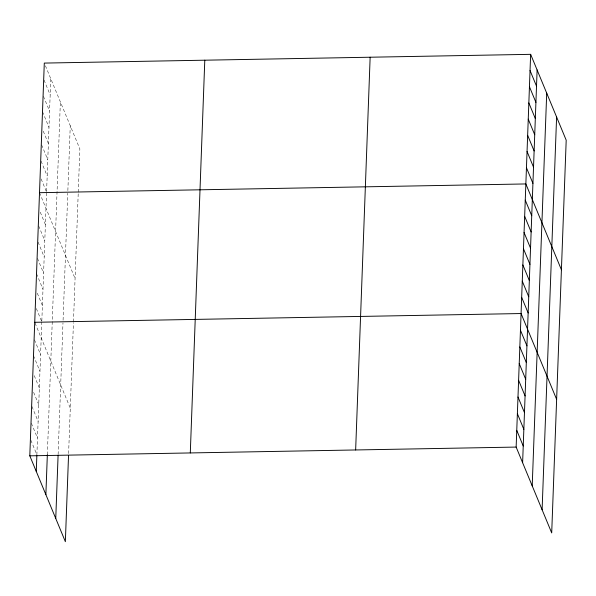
<?xml version="1.0" encoding="UTF-8"?>
<svg xmlns="http://www.w3.org/2000/svg" width="596" height="596" viewBox="0 0 596 596"><rect width="100%" height="100%" fill="white"/><g stroke="black" fill="none" stroke-linecap="round" stroke-linejoin="round"><path stroke-width="0.45" stroke-dasharray="2.98 2.23" d="M41.802 321.713L36.885 454.755L30.754 439.952M41.832 320.812L46.585 192.113M46.615 191.212L50.772 78.709M47.345 454.748L60.367 101.879M58.117 454.51L62.982 322.861M63.079 320.164L67.765 193.253M67.862 190.556L70.254 125.756M68.607 453.571L73.442 322.63M73.479 321.736L78.225 193.03M78.262 192.128L79.857 148.925L44.64 63.906M44.044 80.11L50.168 94.906M43.441 96.306L49.572 111.109M42.502 111.683L48.976 127.306M43.27 131.172L48.38 143.509M41.645 144.91L47.777 159.713M41.05 161.114L47.181 175.909M41.131 178.956L46.242 191.286M39.515 192.687L75.074 278.533M40.275 212.176L45.385 224.513M38.658 225.914L44.789 240.71M38.062 242.11L44.193 256.913M37.459 258.314L43.59 273.117M36.52 273.691L42.994 289.313M37.287 293.18L42.398 305.517M36.349 308.557L41.459 320.894M35.067 323.114L70.283 408.133M34.456 339.809L40.588 354.605M33.495 355.678L39.969 371.301M34.24 375.659L39.351 387.989M33.629 392.347L38.733 404.684M31.99 406.576L38.122 421.372M31.372 423.264L37.503 438.067"/><path stroke-width="0.89" d="M68.54 455.426L65.359 541.667L29.8 455.828L44.298 63.087L530.641 54.333L566.2 140.172L551.702 532.913L516.143 447.075L530.641 54.333M36.274 471.443L36.855 455.679M45.87 494.62L47.345 454.748M55.756 518.498L58.088 455.441M190.295 452.938L204.793 60.196M355.648 449.965L370.146 57.223M522.617 462.697L537.115 69.956M532.213 485.867L546.711 93.125M542.107 509.744L556.604 117.002M39.515 192.687L525.858 183.941L561.417 269.779M34.732 322.294L521.075 313.541L556.634 399.387M29.8 455.828L516.143 447.075M530.045 70.537L536.519 86.159M529.449 86.733L535.916 102.356M528.846 102.937L535.32 118.559M528.25 119.133L534.724 134.756M527.654 135.337L534.12 150.959M527.058 151.533L533.524 167.156M526.454 167.737L532.928 183.359M525.262 200.137L531.729 215.759M524.666 216.341L531.133 231.963M524.063 232.537L530.537 248.16M523.467 248.741L529.941 264.363M522.871 264.937L529.337 280.56M522.267 281.141L528.741 296.763M521.671 297.344L528.145 312.967M520.457 330.236L526.931 345.859M519.839 346.924L526.313 362.547M519.228 363.62L525.694 379.235M518.609 380.308L525.083 395.93M517.991 396.996L524.465 412.618M517.38 413.691L523.847 429.314M516.762 430.379L523.228 446.002"/></g></svg>
